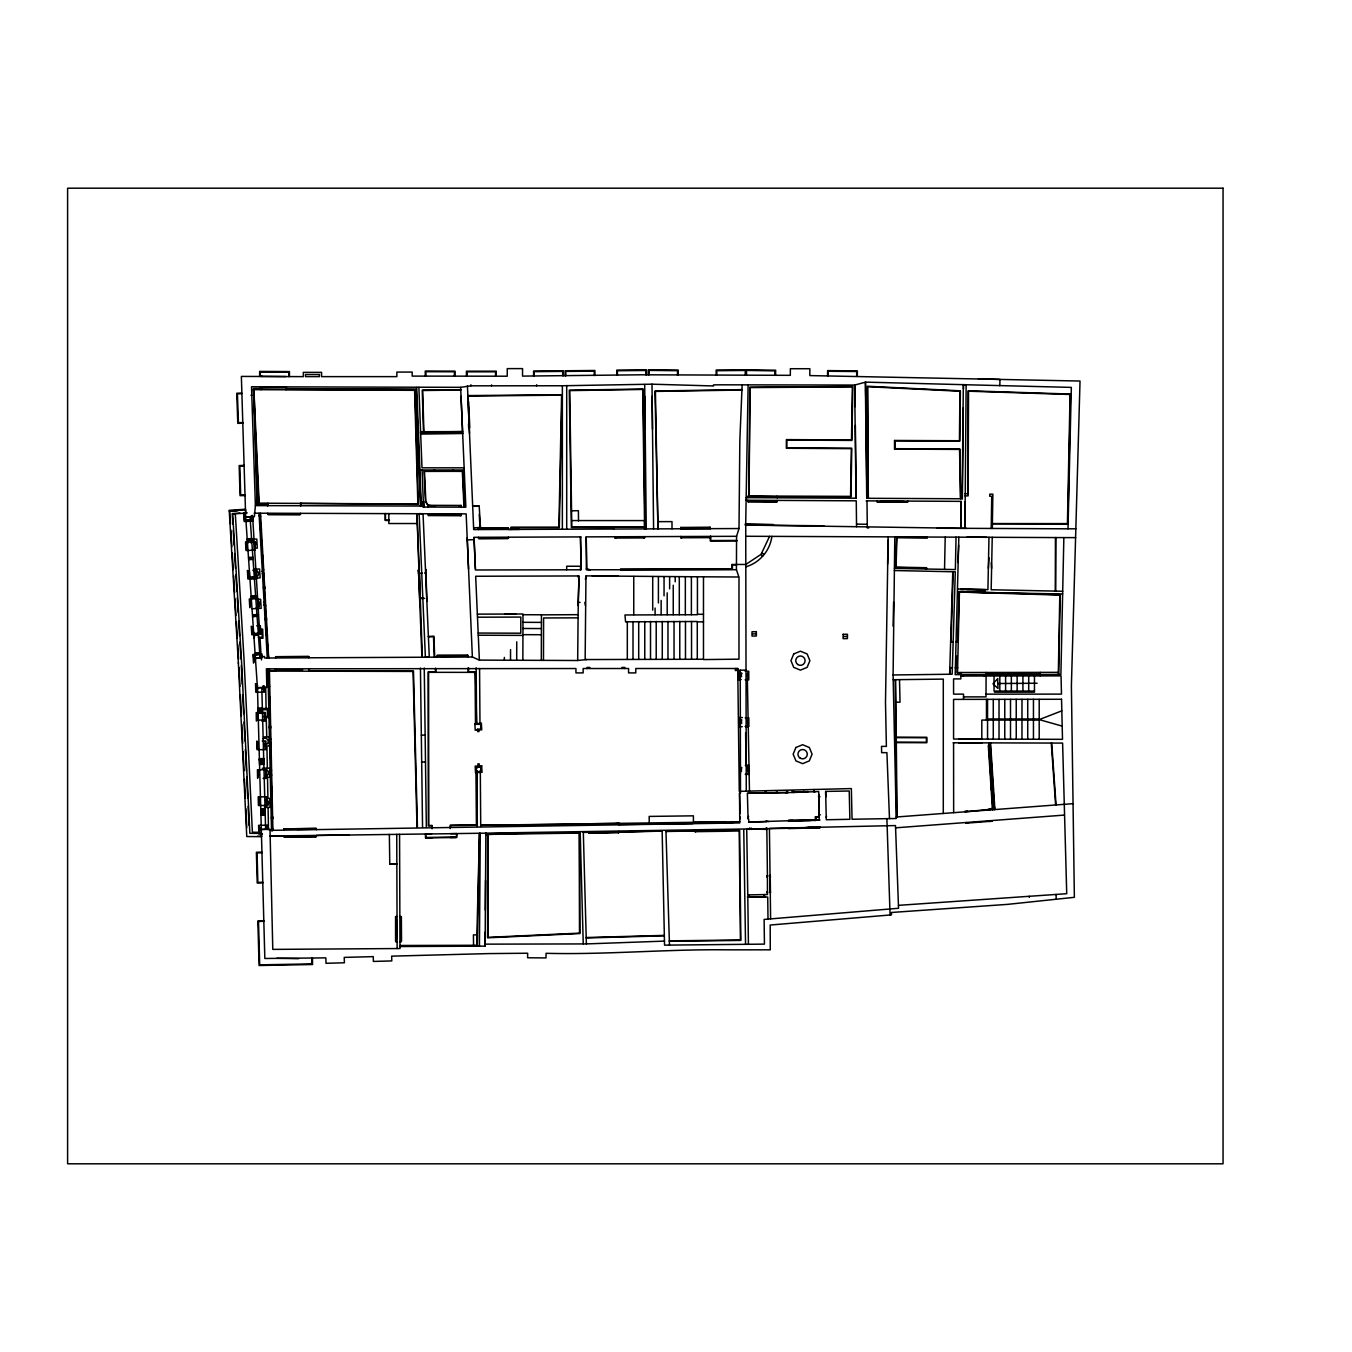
<?xml version="1.0" encoding="UTF-8"?>
<svg xmlns="http://www.w3.org/2000/svg" width="1352" height="1352" viewBox="0 0 1352 1352"><rect width="100%" height="100%" fill="white"/><g stroke="black" fill="none" stroke-linecap="round" stroke-linejoin="round"><path stroke-width="1.5" d="M428.161 507.051L428.161 505.327L461.184 505.428L461.184 507.152L461.184 505.428M461.15 515.585L461.15 513.861L461.15 515.585L428.128 515.501L428.128 513.777M512.138 833.508L487.616 833.795L487.565 937.815L579.94 933.556L579.619 832.646L488.089 833.778L487.988 937.358L579.501 933.133L579.18 833.085L486.01 834.421L485.993 833.17L486.112 834.488L515.889 833.508M562.364 529.24L562.364 385.759L652.002 384.188L713.552 385.962L713.535 384.881L720.633 384.813L854.87 385.066L855.14 406.648M633.75 614.67L633.75 576.442M652.712 610.09L652.712 576.543M655.095 614.687L655.095 608.045M658.407 602.941L658.407 576.577M661.145 614.687L661.145 600.44M664.052 595.86L664.052 576.611M667.195 614.687L667.195 592.852M669.629 588.83L669.629 576.662M673.245 614.687L673.245 585.247M675.223 581.799L675.223 576.696M679.295 614.704L679.295 576.696M685.329 614.704L685.346 576.729M691.379 614.704L691.396 576.763M697.429 576.78L697.429 614.704L624.962 614.974L625.57 621.835L697.277 621.497L697.294 659.269M742.13 385.134L739.831 440.617L739.003 528.548L736.57 536.305L736.434 569.716L738.986 577.355L738.986 659.168L703.479 659.573L703.479 576.831L592.345 575.935M992.385 523.782L1067.843 524.035L1070.497 394.057L968.1 390.762L967.694 493.767M267.764 513.236L267.764 514.487L300.499 514.571L300.499 513.304M258.739 503.248L267.78 503.231L267.78 505.648L267.78 503.231L417.869 503.975L414.591 390.322L253.466 389.663M268.321 514.487L299.941 514.571M275.284 668.801L275.284 670.677L269.437 670.677M275.724 671.116L275.724 668.801L275.724 670.051L302.679 669.916M308.898 668.632L308.898 671.183L309.321 668.632L309.321 670.744L413.475 670.998L417.43 827.34M428.787 515.501L430.291 514.52L458.987 514.605L460.508 515.585M428.804 505.344L435.395 506.324M460.525 505.614L459.021 506.392M399.972 946.535L485.131 946.13L485.182 932.103M495.559 376.143L495.559 371.817L467.065 371.834L467.116 376.126M496.201 376.143L496.218 371.175L466.406 371.175L466.474 376.126M747.791 497.654L747.791 496.201L777.197 496.792M767.209 891.644L767.446 893.114L767.395 891.644M959.075 739.037L981.806 739.105L979.423 738.767M981.789 742.856L959.058 742.806L981.789 742.856L979.406 743.178M1055.287 591.111L1055.439 537.555M1055.709 591.111L1055.878 537.555M586.869 659.539L577.676 660.503L479.368 660.114L472.372 656.987L264.637 658.018L264.4 656.43L255.731 658.424L260.04 658.103L250.019 516.819L245.692 517.14L241.366 376.414L303.338 376.633L303.338 372.358L321.573 372.358L321.573 376.633L396.863 376.633L396.863 372.07L412.174 372.07L412.174 376.11L507.22 376.211L507.27 368.623L522.565 368.606L522.514 376.11L641.947 374.791L790.328 375.332L790.362 368.724L809.831 368.724L809.831 375.586L1080.028 381.044L1071.392 685.903L1074.367 897.322L1007.595 904.37L891.374 912.482L891.492 914.865L770.201 925.038L770.268 949.831L726.801 949.831C666.519 949.087 606.355 954.833 546.056 953.312L546.022 957.926L527.618 957.774L527.652 953.228L488.41 953.599L391.657 956.151L391.793 960.917L373.389 961.441L373.253 956.624L344.236 957.402L344.388 962.776L326.001 963.3L325.849 957.875L264.84 958.483L257.455 687.745L245.692 517.14L254.396 516.65L255.393 505.614L251.523 386.756L263.927 386.824M385.235 513.557L385.202 520.452L389.325 520.452M385.489 513.557L385.455 520.199L389.511 520.199M491.587 385.979L491.604 384.897M504.347 660.232L504.347 657.393M510.515 660.249L510.549 649.602M516.684 660.283L516.751 641.828M522.852 660.3L522.937 634.663L541.408 634.73M541.307 660.367L541.459 614.856L578.098 614.67L578.909 575.952L475.684 576.256L479.368 660.114M543.47 660.367L543.605 617.965L578.081 617.847L578.098 614.67M966.832 537.2L986.757 537.285M964.973 495.863L968.1 495.914L968.539 391.201L1070.057 394.48L1067.421 523.596L992.385 523.562M454.373 376.11L454.407 371.783L425.897 371.699L425.948 376.025M455.032 376.11L455.049 371.141L425.238 371.056L425.288 376.042M479.436 946.113L480.281 833.255L819.87 827.796L806.299 827.356M485.131 946.13L485.537 880.49M585.146 659.556L585.974 575.884L618.371 576.138M747.774 500.257L747.774 501.71L777.163 501.862L777.18 500.409M748.315 501.71L749.583 500.899M748.332 496.218L749.616 497.029M776.623 501.845L753.554 500.916M776.639 496.522L775.372 497.164M876.772 500.933L876.772 501.795L907.902 501.964L907.902 501.085M877.533 501.795L907.124 501.879M903.964 501.524L880.71 501.338M288.753 376.549L288.787 372.206L260.294 372.07L260.311 376.397M289.412 376.549L289.446 371.563L259.635 371.411L259.668 376.397M434.161 469.989L434.127 470.952L424.038 470.969L425.424 501.626L428.195 505.58L425.863 501.491L424.494 471.409L452.362 471.341L452.802 469.989L452.802 470.918L462.756 470.952L464.395 507.152M485.351 910.2L485.858 833.204M739.764 816.574L739.966 819.058M777.18 497.806L777.197 496.37M926.83 537.031L896.545 537.285L895.599 567.536L926.137 568.127L926.12 569.006M927.269 537.031L927.252 538.164L896.951 537.724L896.038 567.113L926.593 567.705L926.559 569.023M748.856 896.055L748.856 894.686L747.774 894.906L746.71 828.894L748.89 829.046M827.576 375.653L827.61 370.6L857.371 370.887L857.303 375.873M828.218 375.67L828.252 371.259L856.712 371.53L856.661 375.856M431.592 833.914L399.567 834.336L399.972 948.529L272.783 949.391L270.028 830.348L739.764 822.929L739.544 792.914L740.541 792.914L740.49 791.326L851.354 788.571L852.047 819.244L896.241 818.501L893.097 674.969L894.804 536.896L745.746 536.271L745.746 525.049M648.385 374.791L648.436 369.738L678.197 370.059L678.129 375.045M649.044 374.808L649.095 370.397L677.538 370.701L677.47 375.028M937.189 528.226L960.968 528.362L961.255 501.372L866.193 500.865M962.134 498.77L963.334 384.678L1071.342 387.399L1067.995 528.818L960.748 528.311M963.3 407.814L962.354 498.77L866.733 498.28L865.348 382.126M963.503 388.886L963.537 384.678L865.567 382.126L854.667 385.066L856.002 498.212M748.923 496.674L750.191 387.585L852.351 386.892L851.49 439.992L786.391 439.603L786.34 448.256L851.337 448.661L850.56 496.353L748.923 496.37L850.983 496.775L851.777 448.222L786.779 447.833L786.813 440.042L851.912 440.431L852.808 386.452L749.768 387.162L748.923 496.809M982.955 591.787L985.304 592.835M985.338 589.607L957.791 588.999M898.455 905.35L1066.728 893.706L1062.604 743.093L979.744 742.856M578.081 617.847L577.676 660.503M745.679 525.404L748.129 384.61M985.743 592.413L1060.238 594.677L1058.734 674.462M285.035 386.875L460.643 387.331L470.902 385.827L470.918 384.745M746.49 374.825L746.558 370.414L775 370.87L774.933 375.197M991.219 528.497L991.726 496.285L989.748 496.252L989.782 494.122L992.858 494.173L992.317 528.497M765.486 897.069L747.369 897.086M775.575 375.214L775.659 370.228L745.915 369.755L745.848 374.808L745.898 369.823L716.137 370.042L716.188 375.095M889.481 818.602L886.912 752.658L881.639 752.658L881.504 746.372L886.388 746.372L885.492 702.364L888.146 536.862M1058.295 674.462L1059.799 595.1L959.43 592.041L957.52 672.519L1058.346 672.35M434.55 471.375L434.583 469.989M476.884 934.857L479.453 833.255L477.357 945.724L399.972 945.623L476.901 945.302L476.884 934.857L473.42 934.891L473.555 946.113M887.588 564.122L888.078 540.208M944.541 569.361L945.2 537.116M956.033 537.15L955.374 569.581L894.433 568.381M957.892 562.55L958.669 545.143M1075.601 537.606L1063.855 537.606L1060.898 674.462L955.188 674.631L958.838 537.167M988.971 537.285L987.923 589.658L960.782 589.083L963.131 589.59M989.005 557.7L988.363 568.296M991.286 562.567L991.607 568.364M992.233 537.302L991.168 589.759L1062.689 591.263M577.98 605.628L579.045 579.4L577.963 576.155L578.909 576.155M958.99 591.72L957.824 641.558L956.219 641.507M967.052 591.5L985.304 592.294M960.681 592.091L1062.638 593.967M767.395 876.941L767.429 875.471L767.209 876.941M955.408 667.837L957.622 667.888L955.408 667.837L957.182 668.31L957.081 672.958L960.393 672.958L960.833 676.034L1061.033 675.882L1061.489 694.117L986.014 694.151M746.929 525.404L745.679 524.542M949.628 674.242L952.771 571.761M950.067 674.242L950.253 668.108L952.349 668.175M953.211 571.778L951.064 641.355L953.16 641.845L950.625 641.761M956.658 667.871L957.013 655.923M961.154 591.348L957.74 591.703M999.787 385.709L999.99 379.439L978.426 378.729M585.416 579.4L585.957 576.155M620.585 569.767L620.585 568.905L731.939 568.854L731.939 564.46L745.797 564.46L761.075 554.337L769.558 536.372M395.832 941.178L395.747 917.078L395.663 941.178M249.512 572.302L249.072 572.995A2.941 2.941 0 0 0 249.021 575.361L249.427 576.07M257.64 685.785L257.184 686.461A2.941 2.941 0 0 0 257.015 688.81L257.404 689.537M260.294 799.1L259.821 799.759A2.941 2.941 0 0 0 259.668 802.125L260.057 802.835M260.463 799.235L260.023 799.86A2.738 2.738 0 0 0 259.888 802.057L260.243 802.733M741.623 673.144L741.133 673.803A2.941 2.941 0 0 0 740.964 676.152M741.775 673.279L741.335 673.904A2.738 2.738 0 0 0 741.166 676.101L741.504 676.777M741.707 719.754L741.217 720.413A2.941 2.941 0 0 0 741.048 722.762L741.42 723.489M741.792 767.53L741.318 768.189A2.941 2.941 0 0 0 741.133 770.539L741.504 771.265M745.814 566.826A36.369 36.369 0 0 0 762.545 556.331L764.336 554.269A36.859 36.859 0 0 0 771.908 536.389M467.437 655.298L465.933 656.278L440.786 656.396M613.048 832.139L589.506 833.018L592.142 832.257M284.579 837.091L306.465 836.195M487.616 833.795L486.568 834.421M514.166 825.328L515.771 824.703L515.788 825.971L515.788 824.788L513.118 825.379M617.12 823.943L618.726 823.385L618.726 824.635M695.519 831.581L696.55 830.956M724.74 823.199C726.345 820.681 719.906 823.165 723.134 822.557L724.723 821.881L724.74 823.131M708.617 528.024L710.222 527.398L710.256 528.666L680.833 528.767L680.8 527.517L682.439 528.125M479.064 538.552L507.828 538.434M739.003 528.548L508.352 529.443L508.352 528.193L478.456 528.311L478.473 529.562M616.377 537.42L615.329 538.028M708.651 528.024L710.256 527.415L710.239 528.649M611.966 824.044L618.709 823.317L618.726 824.568M1061.81 710.848L1039.198 719.619L1062.182 726.108M823.909 525.793L769.863 525.269M618.827 832.004L662.142 830.787L664.542 945.149L764.438 944.118L764.117 919.428L898.556 908.274L895.497 825.565L816.507 827.323L819.836 827.12M965.784 822.54L968.454 822.979M989.343 809.983L991.219 809.189L965.024 811.808M990.154 820.698L992.182 821.188L965.835 823.182M260.192 515.365L260.598 516.43L259.449 515.636M261.882 544.839L262.288 545.887L261.139 545.11M263.522 573.485L263.927 574.549L262.778 573.772M265.313 604.767L265.719 605.831L264.57 605.037M267.02 634.713L267.426 635.778L266.276 635.001M964.99 811.166L967.542 810.98M896.224 817.014L1073.032 803.663M895.582 827.83L1063.956 815.121M250.238 519.962L245.929 520.419L250.255 520.283M245.963 520.824L250.272 520.52M245.98 521.128L250.289 520.824M245.996 521.5L250.323 521.196M247.23 538.856L251.556 538.535M247.281 539.499L251.607 539.178M247.315 540.09L251.641 539.786M247.365 540.648L251.675 540.327M248.548 557.463L252.875 557.142M248.616 558.19L252.925 557.886M248.65 558.815L252.976 558.511M248.684 559.322L253.01 559.001M248.717 559.694L253.027 559.373M249.968 577.388L254.294 577.034L249.985 577.659M250.002 577.895L254.328 577.574M250.035 578.2L254.345 577.895M250.052 578.572L254.379 578.25M251.286 595.911L255.612 595.607M251.337 596.57L255.646 596.249M251.371 597.162L255.697 596.857M251.421 597.719L255.731 597.398M252.638 614.856L256.948 614.552M252.672 615.481L256.998 615.177M252.706 615.988L257.032 615.667M252.74 616.36L257.066 616.039M252.773 616.732L257.083 616.275M253.956 633.53L258.283 633.226M253.99 633.902L258.3 633.581M254.024 634.341L258.333 634.02M254.058 634.832L258.367 634.51M254.091 635.372L258.418 635.051M255.342 653.05L259.668 652.729M255.376 653.54L259.702 653.219M255.41 653.962L259.736 653.658M255.444 654.334L259.753 654.013M255.46 654.638L259.787 654.334M255.477 654.875L259.804 654.571M245.54 509.214L229.215 510.312L238.408 663.308M229.249 510.972L245.591 509.856L245.81 513.084L232.679 513.98L241.636 663.139L249.85 833.322L261.578 833.44L261.544 836.685L246.757 836.533L238.358 662.666M237.665 510.819L229.705 511.36L230.465 523.849M239.963 513.05L232.223 513.574L232.865 524.12M991.134 789.01L993.551 788.858M992.334 807.414L994.751 807.262M252.892 578.352L260.142 577.879L259.584 568.972L254.125 569.226M260.192 528.632L261.274 528.564M473.606 527.855L480.484 527.449M261.798 556.568L262.88 556.517M263.589 587.85L264.671 587.782M265.364 619.132L266.445 619.064M267.933 644.853L266.868 644.921L267.003 647.084L268.051 647.017M266.935 646.002L268 645.935M485.148 944.152L586.379 943.916L664.457 941.11M247.213 512.881L243.58 513.084L244.222 521.686M249.664 521.382L253.297 521.179L252.909 516.025M256.66 625.858L260.294 625.655L260.936 634.257L251.861 634.764L251.219 626.162M261.713 541.797L261.984 540.699L260.936 541.628M263.353 570.46L263.606 569.361L262.575 570.29M265.127 601.741L265.398 600.643L264.367 601.555M266.834 631.654L267.105 630.556L266.074 631.468M268.304 657.207L268.575 656.109L267.527 657.021M241.704 393.026L236.752 393.263L237.783 423.362L243.022 423.176M241.738 393.669L237.428 393.888L238.425 422.686L243.005 422.534M748.535 816.371L748.078 819.025L747.369 793.286L787.777 792.661L787.76 791.579M250.982 395.24L251.844 395.19M419.035 572.944L416.974 513.625L420.337 598.53M422.331 573.214L418.613 573.4L418.461 569.902L419.847 601.623M263.995 920.611L257.843 920.915L259.077 965.514L312.582 964.517L312.447 958.23M264.012 921.253L258.519 921.523L259.702 964.855L311.906 963.892L311.788 958.247M252.841 570.155L256.474 569.986L257.032 578.588L247.94 579.028L247.382 570.409M244.12 465.358L239.169 465.578L240.048 495.677L245.27 495.525M244.154 466.017L239.845 466.203L240.673 495.018L245.253 494.883M461.032 396.373L462.671 433.688M472.642 506.003L479.166 505.732L480.568 528.902M474.687 506.358L478.743 506.172M467.2 537.876L468.553 569.124M474.028 537.572L475.397 568.82M467.285 539.921L474.13 539.634M424.68 573.113L426.049 573.062L425.897 569.53L425.61 572.64M426.86 601.353L425.897 569.53M250.999 541.662L254.632 541.51L255.139 550.129L246.047 550.517L245.54 541.898M252.097 608.738L261.19 608.349L260.632 599.274L257.674 599.392L256.39 578.25M819.718 820.241L788.351 820.529L810.186 820.495M808.276 827.407L815.425 827.238M788.588 827.931L820.377 827.255M469.499 433.4L467.877 396.068L561.604 395.156L558.883 527.229L510.988 527.229L510.988 529.443M269.234 685.616L269.606 686.681L268.49 685.87M269.91 713.873L270.282 714.938L269.149 714.11M270.552 742.806L270.924 743.87L269.808 743.059M271.296 774.138L271.668 775.203L270.552 774.375M271.989 804.288L272.36 805.353L271.245 804.524M786.678 791.596L786.695 792.678L818.737 791.562L819.194 819.751L748.771 822.033L748.67 819.008M249.799 539.313L256.779 539.042L257.303 548.135L254.565 548.236M419.695 598.108L423.413 597.973M420.151 598.53L424.663 598.361M428.381 636.437L433.891 636.217L434.702 657.173M428.398 636.86L433.485 636.674L434.279 657.19M793.117 792.204L792.002 791.157M814.225 791.68L815.307 791.647M258.012 708.059L262.339 707.941M258.029 708.803L262.356 708.685M258.046 709.496L262.373 709.377M258.063 710.155L262.389 710.02M258.08 710.746L262.406 710.628M258.097 711.304L262.423 711.169M258.114 711.794L262.44 711.676M258.114 712.217L262.457 712.098M258.131 712.588L262.457 712.47M258.131 712.91L262.474 712.774M262.474 713.011L258.147 713.315L262.491 713.298M259.364 758.692L263.691 758.573M259.381 759.283L263.708 758.945M259.381 759.435L263.725 759.232M259.398 759.655L263.725 759.537M259.398 760.027L263.741 759.908M259.415 760.534L263.741 760.415M259.432 761.159L263.758 761.041M259.449 761.903L263.792 761.767M259.483 762.714L263.809 762.596M259.483 763.086L263.809 762.95M259.5 763.745L263.826 763.559M259.516 764.488L263.86 764.353M260.716 808.918L265.043 808.8M260.733 809.696L265.06 809.561M260.767 810.49L265.093 810.304M260.784 811.099L265.11 810.963M260.784 811.453L265.11 811.335M260.801 812.282L265.144 812.146M260.835 813.008L265.161 812.89M260.851 813.634L265.178 813.515M260.851 814.141L265.195 814.022M265.195 814.394L260.868 814.732L265.212 814.681M260.885 815.121L265.212 814.986M789.889 827.897L769.423 828.472L770.606 918.836M770.268 891.644L770.454 893.097L770.234 875.504L770.048 891.627M820.022 796.818L818.535 796.869L818.788 794.469M815.239 819.853L819.701 819.735M489.187 833.643L486.112 834.488M586.379 943.916L583.303 831.852L588.931 831.902L589.624 832.9M698.139 830.821L695.063 831.666L694.945 830.348L695.063 831.666L724.74 831.26L723.134 830.652M262.88 882.248L257.86 882.383L257.049 852.909L261.916 852.774M262.896 882.89L257.218 883.042L256.373 852.267L261.916 852.132M586.21 937.527L664.339 935.381M586.227 937.967L664.356 935.821M266.8 685.853L269.251 685.836L268.947 668.834M268.778 697.902L269.859 697.869M269.47 727.207L270.552 727.19M270.147 757.272L271.228 757.238M270.822 787.743L271.921 787.726M747.572 793.337L765.587 792.88L765.553 790.717M271.549 817.96L272.631 817.943M485.875 825.193L515.788 824.788M788.351 821.053L815.543 820.343M456.706 833.626L456.368 837.057L425.964 837.446L425.525 834.015L425.525 837.885L456.807 837.496L456.706 833.626L425.525 834.015M788.605 828.59L819.87 827.796M746.895 828.877L766.837 829.418M786.678 791.917L785.833 793.016L786.915 792.678M793.979 791.968L808.276 791.613M788.351 820.529L792.813 820.427M767.429 875.471L767.446 894.534L748.315 894.906L748.349 897.069M868.677 527.939L867.308 527.973L866.987 500.882M895.886 702.246L900.026 702.161L899.519 679.633M826.224 817.318L826.579 816.355M261.494 709.749L267.341 709.631L267.493 716.459L263.572 716.526M269.842 711.051L270.13 709.969L269.065 710.848M270.485 739.983L270.789 738.902L269.724 739.781M271.211 771.316L271.515 770.217L270.451 771.113M271.921 801.466L272.225 800.367L271.16 801.263M272.563 829.942L272.867 828.844L271.803 829.739M766.077 821.002L768.68 821.593M752.523 633.902L755.852 633.851M765.57 791.816L764.505 792.914L765.587 792.897M776.268 792.035L775.203 793.117L777.383 793.1L777.366 792.018L776.302 793.117M748.771 822.033L766.736 821.644M741.961 389.613L654.976 390.998L657.968 528.869M741.961 390.035L655.416 391.421L657.968 528.852M258.333 637.198L262.254 637.147L262.102 630.319M421.334 735.15L425.136 735.099M421.689 762.038L425.491 761.987M825.649 791.393L849.242 791.021L849.867 819.295L826.275 819.751L825.649 791.393L825.717 795.432M316.317 829.705L316.3 828.455L283.903 828.877L283.92 830.128M571.558 510.803L578.403 510.701L578.504 520.942M259.483 629.187L262.694 629.136L262.998 638.228L260.023 638.262L261.037 654.723M746.017 670.119L739.662 670.203L739.781 678.839L737.989 678.856L737.753 668.496L635.795 668.513L635.778 672.907L628.579 672.907L628.579 668.513L583.151 668.53L583.151 672.907L575.952 672.907L575.935 668.53L266.395 668.834L266.834 687.391L257.455 687.745L261.798 687.61L265.6 829.317L261.274 829.452L270.028 829.283L270.028 830.348M893.097 674.969L952.163 674.209L955.306 571.812L894.382 570.544M737.888 679.549L741.217 679.498M262.474 708.533L267.933 708.465L268.237 717.557L266.226 717.574L266.767 736.874M742.417 717.557L738.75 717.608L739.054 726.7L742.282 726.666M745.527 726.615L748.146 726.582M263.488 736.924L269.301 736.84L269.606 745.932L266.935 745.966L267.341 768.206M262.271 768.274L269.673 768.173L269.977 777.265L267.51 777.299L267.916 798.356L269.741 798.322L270.045 807.414L264.519 807.499M745.51 774.409L749.143 774.358L748.839 765.266L746.084 765.3L745.611 732.716M588.813 823.79L618.726 823.385M724.74 821.948L694.827 822.354L696.449 822.861M619.453 823.79L480.687 825.278L739.814 821.678L726.092 823.115M619.892 824.551L693.035 823.571M711.828 822.692L723.134 822.557M283.903 828.877L316.3 828.455M297.001 829.452L313.647 829.249M399.567 834.336L316.402 835.435L316.419 836.685L284.021 837.091L284.005 835.857L269.673 836.026L349.374 834.995M450.655 833.66L480.281 833.255M294.99 836.195L286.675 836.465M284.579 836.922L315.844 836.685M589.066 833.102L662.142 831.074M450.655 837.108L455.421 837.057M425.525 837.885L432.032 837.801M450.216 837.547L455.844 837.48M865.652 389.832L865.939 412.782M893.216 679.718L943.29 679.11L943.29 813.448M476.935 772.11L476.85 825.244L450.655 825.599L450.655 826.849M825.683 794.385L826.14 796.666M480.72 825.328L485.875 825.278M262.508 833.914L258.857 833.947L258.604 825.328L267.696 825.21L267.797 828.675M583.303 832.409L588.948 832.342M450.74 837.125L456.368 837.057M767.412 875.268L767.091 876.941M669.358 940.84L740.406 939.995L739.206 830.821L665.978 831.379L739.645 830.381L740.845 940.417L669.358 941.279M460.762 389.714L422.246 390.103L423.48 431.71M467.809 395.595L562.043 394.716L559.305 527.652L511.428 527.669L511.428 529.443M644.803 396.389L645.174 429.243M652.12 396.305L652.492 429.175M896.511 737.651L926.407 737.736L926.39 742.282L896.308 742.197M766.449 792.678L775.203 792.593M777.366 792.559L785.833 792.475M515.788 832.832L515.788 834.083L488.089 833.778M562.364 385.759L470.902 385.827M709.749 537.64L708.685 537.048L710.307 537.64L710.29 536.389L710.29 540.969L737.026 540.885M843.614 636.471L846.943 636.437M765.587 792.137L766.466 793.218L765.367 792.897M308.831 657.799L308.831 656.548L275.656 656.717L275.673 657.968M267.274 658.137L268.355 658.12L268.287 656.987L267.274 658.137L259.026 513.304M997.861 683.52L1037.136 683.25M476.58 723.895L475.465 671.944L468.603 671.944L468.586 667.837M389.359 834.471L389.765 864.012L396.575 863.962M644.059 527.669L644.617 528.919L644.515 520.588L571.71 520.571M581.022 536.913L474.028 537.319L475.448 569.986L581.174 569.783L580.481 536.913L581.157 568.938M736.434 569.716L586.362 569.767L586.21 536.879L736.57 536.305M586.362 568.922L590.182 569.767M505.006 614.062L515.754 614.011M437.609 655.45L467.437 655.483M275.673 656.717L308.831 656.548M266.767 684.754L269.2 684.754M397.116 941.719L395.663 941.736L395.578 916.538L397.032 916.538L397.133 948.546M420.607 432.167L462.57 431.592L420.59 431.727L420.675 433.891L462.063 433.384M644.617 527.195L644.617 528.919L642.724 389.46L569.75 390.593L571.795 527.06L645.698 527.077M478.456 528.311L508.352 528.193M680.833 528.767L680.833 527.517L710.222 527.398M479.014 528.48L507.794 528.362M681.408 527.686L709.665 527.567M481.126 529.054L505.682 528.818M519.32 529.409L473.69 529.578L467.437 385.81M586.21 536.879L586.903 569.344L589.759 569.767M736.975 540.445L710.73 540.53L710.73 536.406M477.357 614.146L522.987 613.994L522.937 635.389L478.287 635.22M477.493 617.205L520.824 617.07L520.773 633.209L478.185 633.04M262.271 741.014L265.905 741.014L266.09 749.633L256.981 749.667L256.812 741.031M399.854 916.521L401.307 916.521L401.392 941.702L399.938 941.719M401.307 917.062L401.392 941.161M396.406 919.14L396.474 939.116M420.675 433.451L462.671 433.384M267.78 504.752L257.539 504.769L253.922 388.92L415.757 389.596L420.421 506.054M267.78 505.175L257.117 505.192L253.483 388.497L261.815 388.531M657.832 521.652L671.995 521.618L672.012 528.818M680.8 527.517L682.405 528.125M697.277 621.869L703.479 621.852M586.007 659.556L703.479 659.252M983.85 676L986.081 676L986.014 696.888L963.52 696.888M263.048 778.397L266.699 778.38L266.53 769.761L257.438 769.761L257.59 778.397M262.339 376.38L261.088 376.38L285.965 376.549M464.142 467.826L421.993 467.826L418.883 387.416M419.914 469.989L464.243 469.989L465.865 507.152L423.514 507.051L421.3 506.054L416.72 387.416M417.312 523.528L388.835 523.528L388.835 513.557M644.617 527.077L572.048 527.06M1067.995 528.818L1075.837 528.818M681.408 537.758L682.439 537.15L680.833 537.758L680.833 536.524L680.833 537.758L710.307 537.64L710.29 536.406M736.536 564.882L732.378 564.882L732.378 569.277L621.024 569.767M578.504 602.384L580.059 602.384M589.894 667.449L587.055 667.449L587.055 668.53M621.937 667.432L624.776 667.432L624.776 668.513M432.032 828.81L432.032 825.413L428.77 825.464L428.584 672.333L475.042 672.366L475.498 724.351L479.977 724.317L479.571 668.547M1034.466 691.075L994.041 691.075L994.041 675.915M994.464 692.156L1034.466 692.156L1034.466 675.915M1039.198 718.994L987.552 718.994L987.552 699.39M1039.198 720.075L981.806 720.075L981.806 739.105M818.856 796.852L819.244 814.833L820.427 814.833M617.12 823.993L616.056 823.96M432.032 827.137L431.592 825.852L428.33 825.903L428.161 671.893L435.428 671.91L435.412 668.344M618.726 832.697L617.12 832.088M515.23 834.083L514.284 833.423L515.788 834.083M389.765 864.012L396.846 864.012M770.184 875.285L770.454 876.958M764.471 894.652L764.015 896.038M770.065 876.958L770.234 875.504M285.931 389.782L285.931 386.875L260.564 386.824L260.564 389.241L253.449 389.207L258.773 503.654L267.358 503.654L267.358 505.648M285.931 386.892L261.004 386.807L261.004 389.68M452.362 471.341L462.333 471.392L463.956 507.152M255.393 505.614L421.942 506.054L421.79 501.829L423.953 501.829L424.105 507.051M254.193 513.185L466.153 513.878L472.372 656.987M428.787 515.315L460.508 515.399M697.429 614.298L703.479 614.315M522.987 614.721L541.459 614.771M523.004 622.326L541.459 622.393M522.987 628.494L541.442 628.562M269.454 671.099L413.07 671.437L417.007 827.356M261.68 712.487L265.33 712.487L265.448 721.123L261.815 721.106M896.241 737.212L926.83 737.296L926.813 742.704L896.308 742.62M953.143 742.789L961.12 742.806M286.844 388.632L416.179 389.156L420.861 506.054M745.831 497.654L856.222 498.212L855.36 425.39M745.797 500.24L856.255 500.815L856.56 526.722L966.427 528.395M748.315 501.541L776.623 501.693M894.804 536.896L1063.855 537.606M585.416 605.628L584.858 602.384M300.516 503.4L418.309 504.397L415.013 389.883L286.354 389.359L286.354 386.892M300.955 504.482L300.516 505.716L300.516 502.961M961.255 501.575L960.968 528.362M964.922 501.626L964.956 528.378L966.139 384.745L963.537 384.678M259.601 832.308L252.385 832.24L244.019 659.015L235.299 513.76M257.438 836.212L261.544 836.263M982.955 591.838L984.881 591.855M738.564 577L703.479 576.814M745.121 671.2L748.755 671.251L748.788 679.887L745.138 679.836M745.205 717.811L748.839 717.861L748.873 726.497L745.222 726.447M856.526 524.137L867.257 524.289M745.189 524.103L773.445 524.542M745.966 524.339L772.685 524.745M745.155 525.032L856.56 526.722M745.307 765.587L748.94 765.638L748.957 774.273L745.324 774.223M965.007 493.733L968.133 493.767M276.822 958.264L298.471 958.686M961.204 589.54L984.898 590.047M893.604 602.181L893.081 626.196M745.645 524.779L746.929 524.931M960.697 591.77L985.304 592.514M956.202 641.947L958.247 641.997M949.831 667.651L952.366 667.736M761.953 553.323L764.336 554.269M723.236 830.601L724.283 831.193M617.222 832.038L618.287 832.629M314.796 836.094L315.844 836.516M643.045 537.302L644.093 537.91M437.609 655.635L439.13 656.413M761.075 554.337L762.545 556.331M254.649 572.369L255.072 573.079A2.941 2.941 0 0 1 255.021 575.428M249.596 575.935L249.224 575.293A2.738 2.738 0 0 1 249.275 573.079M253.534 631.891L253.145 631.232A2.738 2.738 0 0 1 253.196 629.035M253.348 632.009L252.942 631.316A2.941 2.941 0 0 1 252.756 629.728M255.021 660.384L254.615 659.692A2.941 2.941 0 0 1 254.666 657.325A2.738 2.738 0 0 0 254.818 659.607M262.795 686.072L263.167 686.799A2.941 2.941 0 0 1 263.015 689.148M257.59 689.419L257.235 688.743A2.738 2.738 0 0 1 257.37 686.546M265.871 827.796L266.243 828.522A2.941 2.941 0 0 1 266.412 829.317M265.685 827.914L266.04 828.59A2.738 2.738 0 0 1 266.192 829.334M400.564 939.893L401.223 941.161M746.845 720.092L747.217 720.819A2.941 2.941 0 0 1 747.031 723.168M741.589 723.371L741.251 722.695A2.738 2.738 0 0 1 741.42 720.515M746.929 767.868L747.301 768.595A2.941 2.941 0 0 1 747.115 770.961M1029.193 896.292L1029.278 897.356M262.237 657.478L261.984 654.03L252.892 654.537L253.534 663.139M1051.704 743.059L1056.047 804.93M1051.281 743.059L1055.625 804.964M1055.996 894.433L1056.301 899.232M990.56 742.873L994.886 809.561M990.12 742.873L993.095 788.453L991.54 788.554L988.751 745.763L989.698 745.696L989.512 742.873M994.464 809.595L994.345 807.719L992.791 807.82L992.909 809.713M989.089 742.873L989.241 745.307L988.295 745.358L992.486 809.747M258.908 607.285L258.367 598.666L249.275 599.088L249.816 607.707M259.753 626.804L260.159 633.26M261.426 655.179L261.629 658.407M252.216 515.332L252.52 520.182L244.678 520.621L244.323 514.199M479.25 514.436L480.146 528.902M252.655 516.751L254.007 539.161M254.683 550.332L255.832 569.158M258.215 608.468L259.347 627.108M233.237 530.423L234.116 545.177M234.623 553.61L235.518 568.347M235.89 574.668L236.904 591.534M237.293 597.854L238.172 612.591M238.679 621.024L239.558 635.761M239.946 642.082L240.96 658.948M230.837 530.102L231.834 546.749M232.206 552.985L233.203 569.631M233.592 575.884L234.589 592.531M234.961 598.767L235.958 615.413M236.33 621.667L237.327 638.313M237.715 644.549L238.577 659.117M259.533 626.145L259.939 633.327M261.156 654.52L261.477 659.911M257.488 599.088L257.911 606.271M255.612 570.409L256.035 577.591M252.097 516.667L252.3 520.25L244.729 520.706L244.323 513.523M254.142 549.081L253.72 541.898L246.149 542.338L246.571 549.52M247.686 539.397L247.889 543.031M251.962 626.601L252.385 633.784M253.601 654.976L254.007 662.159L253.635 655.652M249.917 599.528L250.34 606.71M248.058 570.848L248.464 578.031M260.514 513.27L268.676 658.12M260.057 516.464L260.683 527.517M260.818 529.68L261.443 540.732M263.386 574.583L264.062 586.734M264.198 588.897L264.857 600.66M265.178 605.865L265.854 618.016M265.972 620.179L266.564 630.573M266.919 635.812L267.426 644.887M267.544 647.05L268.068 656.126M261.747 545.921L262.288 555.452M262.406 557.615L263.065 569.395M251.962 627.277L252.317 633.699M241.315 665.268L242.228 684.213M242.735 694.742L243.647 713.704M244.053 722.137L244.965 741.082M245.371 749.515L246.385 770.572M246.689 776.893L247.72 797.95M248.126 806.367L249.038 825.328M239.034 667.499L239.946 686.461M240.352 694.894L241.383 715.968M241.788 724.402L242.701 743.38M243.106 751.797L244.019 770.775M244.425 779.208L245.337 798.17M245.861 808.716L246.774 827.678M253.889 389.646L259.178 503.231M468.654 401.645L469.803 427.79L468.671 427.79L468.502 423.784M460.643 387.331L464.243 469.989M418.461 569.902L421.925 657.224M814.158 789.5L814.191 790.599M422.077 469.989L423.514 507.051M813.346 791.495L814.445 791.664M886.895 818.653L890.072 914.966M736.722 668.496L736.789 670.643M419.441 572.927L422.348 657.207M739.747 765.401L740.051 774.493M253.72 632.905L253.906 638.364M803.798 791.19L803.832 792.272M793.083 791.123L793.134 792.525M735.353 668.496L735.42 670.66M665.944 830.736L669.477 945.031M423.903 431.694L422.686 390.525L460.762 390.001M264.722 686.934L264.891 692.123L255.781 692.224L255.528 683.588M580.177 831.902L583.253 943.848M272.597 830.804L272.563 829.722L271.515 830.804L268.271 685.853M739.561 793.539L740.051 813.583M816.355 820.36L816.27 817.047L819.244 816.98L818.805 795.567M793.979 791.427L793.996 792.509L792.914 792.204M269.065 686.715L269.285 696.804M269.335 698.967L269.589 709.969M270.383 743.887L270.654 756.174M270.704 758.337L270.975 770.234M271.127 775.22L271.38 786.712M271.431 788.875L271.684 800.384M267.882 668.817L268.237 684.754M269.403 668.817L272.901 830.314M269.741 714.955L269.977 726.108M270.028 728.289L270.248 738.902M271.82 805.37L272.073 816.861M272.124 819.042L272.327 828.861M747.352 678.721L748.095 718.233M748.214 724.469L749.464 791.157M268.152 684.754L268.169 685.853M265.685 687.441L266.107 708.482M268.085 807.448L268.49 829.705M266.682 797.917L266.8 804.389M267.105 826.342L267.155 829.57M264.046 686.225L264.147 691.092M749.532 827.965L749.549 829.486M743.752 829.689L745.543 944.135M254.362 633.868L254.413 637.248M815.324 820.563L815.273 816.811L819.244 816.591L819.244 814.833M725.635 821.881L725.652 823.131L725.652 821.847M693.458 822.32L693.39 815.831L649.163 816.422L649.247 822.929M618.827 831.379L618.844 832.629L588.948 833.035L588.931 831.784M256.221 712.47L256.356 721.106M865.567 382.126L866.953 498.28M766.821 827.948L767.429 876.282M768.004 919.191L767.716 897.069L747.808 897.069L748.417 944.135M766.162 827.931L766.178 829.435M764.336 894.534L764.37 897.069M751.154 827.965L751.171 829.469M737.753 668.496L739.274 791.41M424.258 668.057L426.353 827.17M420.438 668.074L422.551 827.221M266.479 797.257L266.581 804.457M266.868 825.683L266.919 829.266M265.634 770.116L265.736 777.315M265.026 741.403L265.127 748.585M264.4 712.825L264.485 720.024L256.914 720.126L256.812 712.943M263.86 685.751L263.927 691.142M258.908 797.376L259.009 804.558M259.28 825.785L259.381 832.984L259.297 826.461M258.063 770.234L258.164 777.434M257.455 741.504L257.556 748.704M256.255 684.061L256.356 691.261L256.221 684.737M895.649 679.684L897.086 816.946M895.21 679.684L896.646 816.98M652.002 384.188L653.591 528.885M644.684 384.492L646.256 528.919M258.874 798.052L258.959 804.491M617.442 375.163L617.408 370.752L645.85 370.482L645.884 374.808M616.799 375.163L616.749 370.11L646.493 369.823L646.526 374.808M565.846 375.822L565.795 371.411L594.255 371.141L594.288 375.467M565.204 375.822L565.153 370.769L594.897 370.482L594.931 375.467M534.26 376.076L534.226 371.665L562.669 371.394L562.702 375.721M533.617 376.076L533.567 371.023L563.311 370.735L563.345 375.721M716.83 375.095L716.797 370.701L745.239 370.465L745.273 374.808M613.943 527.195L613.521 529.038L613.504 527.635L571.372 527.5L569.293 390.17L643.163 389.021L645.056 528.919M536.643 384.745L536.659 385.844M480.72 826.444L480.315 771.654L475.955 771.688L476.411 824.821L450.216 825.176L450.216 828.573M478.963 729.1L478.98 731.567L477.678 731.567L477.662 729.117M479.233 766.871L479.216 763.846L477.915 763.829L477.949 766.888M476.174 667.803L476.58 724.334M476.935 771.671L477.324 826.478M436.966 657.173L436.95 655.45L468.079 655.298L468.096 657.021M644.65 536.659L644.65 537.91L614.771 538.028L614.771 536.778M508.386 537.2L508.386 538.434L478.507 538.552L478.49 537.302M468.147 667.837L468.164 672.366M435.851 672.333L435.834 668.344M396.744 834.387L397.032 916.538M747.825 671.572L747.842 678.772M747.909 718.182L747.926 725.382M745.746 536.271L746.27 791.19M740.237 670.203L740.49 791.326M739.662 671.133L739.679 679.769M739.747 717.726L739.764 726.362M1040.279 672.383L1040.279 675.915M1039.857 674.496L1039.857 672.823L986.521 672.907L986.521 674.58M986.081 672.468L986.081 674.58M963.063 674.614L963.063 676.034M953.566 742.789L953.65 812.67M748.011 765.976L748.011 773.175M740.423 765.992L740.44 773.175M739.848 765.502L739.865 774.138M1039.198 699.39L1039.198 739.037M1033.452 699.288L1033.452 739.02M1028.703 675.915L1028.703 691.075M1027.723 699.305L1027.723 739.02M1022.923 675.915L1022.923 691.075M1021.977 699.305L1021.977 739.02M1017.143 675.915L1017.143 691.075M1016.231 699.322L1016.248 739.02M1011.364 675.915L1011.364 691.075M1010.502 699.39L1010.502 718.994M1010.502 720.075L1010.502 739.02M1005.601 675.915L1005.601 691.075M1004.773 699.39L1004.773 718.994M1004.773 720.075L1004.773 739.02M999.821 675.915L999.821 691.075M999.027 699.39L999.027 718.994M999.027 720.075L999.027 739.02M993.281 699.39L993.281 718.994M993.281 720.075L993.281 739.02M987.552 720.075L987.552 739.02M986.47 699.39L986.47 720.075M963.52 699.373L963.52 694.134L953.566 694.134L953.566 678.907L960.833 678.907L960.833 672.519M691.531 621.43L691.548 659.286M685.481 621.43L685.481 659.303M679.769 621.447L679.786 659.32M674.04 621.447L674.04 659.32M667.972 621.447L667.972 659.337M662.277 621.447L662.277 659.353M656.21 621.447L656.21 659.37M650.515 621.447L650.515 659.387M644.769 621.447L644.769 659.404M638.702 621.531L638.702 659.421M633.006 621.531L633.006 659.421M627.311 621.835L627.311 659.438M580.481 569.783L580.481 566.235L566.708 566.235L566.708 569.817M566.708 385.523L566.708 529.223M300.955 503.4L300.955 505.732M741.538 676.152A2.45 2.45 0 0 1 741.555 674.192M747.132 674.209A2.941 2.941 0 0 1 746.946 676.558M746.912 674.276A2.738 2.738 0 0 1 747.014 675.763M741.538 769.896A2.45 2.45 0 0 1 741.538 769.22M741.335 770.471A2.738 2.738 0 0 1 741.521 768.291M747.098 768.663A2.738 2.738 0 0 1 746.929 770.86M741.623 722.762A2.45 2.45 0 0 1 741.64 720.802M746.997 720.886A2.738 2.738 0 0 1 747.098 722.374M250.627 542.642A3.397 3.397 0 0 1 251.455 542.862M249.495 575.023A2.434 2.434 0 0 1 249.529 573.366M254.869 573.147A2.738 2.738 0 0 1 254.818 575.344M250.88 604.04A2.941 2.941 0 0 1 250.695 602.451M258.993 629.018A2.941 2.941 0 0 1 258.942 631.384M258.976 629.829A2.738 2.738 0 0 1 258.959 630.573M251.354 515.94A2.941 2.941 0 0 1 251.303 518.306M245.304 518.238A2.941 2.941 0 0 1 245.354 515.872M245.32 517.427A2.738 2.738 0 0 1 245.337 516.684M251.151 516.025A2.738 2.738 0 0 1 251.1 518.222M257.573 717.49A2.941 2.941 0 0 1 257.471 715.901M264.367 744.039A2.941 2.941 0 0 1 264.215 746.388M258.824 774.78A2.941 2.941 0 0 1 258.976 772.431M258.874 773.986A2.738 2.738 0 0 1 258.925 773.226M265.82 800.097A2.941 2.941 0 0 1 265.668 802.463M265.617 800.164A2.738 2.738 0 0 1 265.719 801.652M260.091 830.55A2.941 2.941 0 0 1 260.26 828.184M260.311 830.483A2.738 2.738 0 0 1 260.192 828.996M262.964 686.867A2.738 2.738 0 0 1 263.065 688.354M740.22 723.236A3.346 3.346 0 0 1 740.22 721.072M250.762 540.935A3.346 3.346 0 0 1 254.801 546.191M253.415 571A3.346 3.346 0 0 1 258.316 572.403A3.346 3.346 0 0 1 256.136 577.017M257.59 600.964A3.346 3.346 0 0 1 256.305 607.42M266.952 800.097A3.346 3.346 0 0 1 264.417 806.231M263.555 769.947A3.346 3.346 0 0 1 268.406 771.772A3.346 3.346 0 0 1 265.668 776.166M262.981 738.733A3.346 3.346 0 0 1 267.899 740.135A3.346 3.346 0 0 1 265.719 744.749M480.653 726.125A2.434 2.434 0 0 1 480.653 727.393M480.636 767.868A2.434 2.434 0 0 1 480.602 770.623M479.825 771.333A2.434 2.434 0 0 1 479.047 771.62M478.118 771.62A2.434 2.434 0 0 1 477.391 771.333M476.58 770.572A2.434 2.434 0 0 1 476.614 767.835M477.121 767.294A2.434 2.434 0 0 1 480.095 767.294A2.603 2.603 0 0 0 476.512 770.775M480.552 725.095A2.788 2.788 0 0 1 480.484 728.491M479.318 729.353A2.788 2.788 0 0 1 477.188 729.319M480.704 767.683A2.603 2.603 0 0 1 480.653 770.843M480.163 771.316A2.603 2.603 0 0 1 479.571 771.654M478.219 771.806A2.603 2.603 0 0 1 476.986 771.265M894.534 440.465L894.517 449.118L959.531 449.422L960.579 498.77L959.954 448.999L894.956 448.695L894.973 440.887L959.852 441.175L960.376 390.812L867.308 386.25L868.305 498.28L867.747 386.706L959.937 391.235L959.43 440.735L894.534 440.465M843.141 634.308L843.107 638.651L847.434 638.6L847.467 634.274L843.141 634.308M793.725 653.962L790.954 660.672L793.725 667.364L800.435 670.136L807.127 667.364L809.899 660.672L807.127 653.962L800.435 651.191L793.725 653.962M795.922 747.487L793.151 754.179L795.922 760.889L802.615 763.66L809.324 760.889L812.096 754.179L809.324 747.487L802.615 744.715L795.922 747.487M997.641 678.755L992.976 683.808L998.029 688.489L997.641 678.755M991.202 809.189L988.65 809.375L991.219 809.189M992.182 821.188L989.546 821.374L992.182 821.188M260.142 514.504L259.128 515.653L260.142 514.504M261.832 543.96L260.818 545.126L261.832 543.96M263.454 572.623L262.457 573.789L263.454 572.623M265.245 603.905L264.248 605.054L265.245 603.905M266.969 633.851L265.955 635.001L266.969 633.851M993.145 789.314L991.591 789.416L992.74 806.958L994.278 806.857L993.145 789.314M261.696 541.577L260.683 542.727L261.696 541.577M263.336 570.24L262.322 571.389L263.336 570.24M265.127 601.522L264.113 602.671L265.127 601.522M266.834 631.435L265.82 632.584L266.834 631.435M261.206 527.483L260.125 527.55L260.26 529.714L261.342 529.646L261.206 527.483M262.812 555.435L261.73 555.486L261.865 557.649L262.947 557.582L262.812 555.435M264.603 586.7L263.522 586.768L263.64 588.931L264.722 588.864L264.603 586.7M266.395 617.982L265.313 618.05L265.431 620.213L266.513 620.145L266.395 617.982M481.363 723.32L474.856 723.692L475.228 730.198L481.735 729.827L481.363 723.32M481.684 765.79L475.177 766.162L475.532 772.668L482.039 772.296L481.684 765.79M269.876 713.011L268.828 714.126L269.876 713.011M270.535 741.944L269.487 743.059L270.535 741.944M271.279 773.26L270.231 774.375L271.279 773.26M271.972 803.409L270.924 804.541L271.972 803.409M269.825 710.831L268.778 711.946L269.825 710.831M270.485 739.764L269.437 740.879L270.485 739.764M271.211 771.096L270.163 772.212L271.211 771.096M271.921 801.246L270.873 802.361L271.921 801.246M269.825 696.787L268.744 696.821L268.795 698.984L269.876 698.95L269.825 696.787M270.518 726.108L269.437 726.125L269.487 728.289L270.569 728.272L270.518 726.108M271.194 756.157L270.113 756.19L270.163 758.354L271.262 758.32L271.194 756.157M271.887 786.627L270.806 786.661L270.856 788.824L271.938 788.808L271.887 786.627M272.614 816.861L271.532 816.878L271.583 819.042L272.665 819.025L272.614 816.861M756.36 631.671L752.016 631.756L752.016 636.082L756.36 636.015L756.36 631.671M267.274 796.801L258.181 796.903L258.435 805.538L267.544 805.42L267.274 796.801M1061.54 699.271L953.566 699.39L953.566 739.02L1062.503 739.324L1061.54 699.271M1223.053 188.198L67.6 188.198L67.6 1163.802L1223.053 1163.802L1223.053 188.198M319.41 374.521L305.501 374.521L305.501 376.633L319.41 376.633L319.41 374.521M429.294 657.207L425.39 657.207L419.137 513.625L423.041 513.76L429.294 657.207M619.486 824.568L619.47 823.351L619.453 824.568M800.283 758.235A4.681 4.681 0 0 0 807.296 754.179A4.681 4.681 0 0 0 800.283 750.14A4.681 4.681 0 0 0 800.283 758.235M797.832 664.559A4.681 4.681 0 0 0 805.099 660.976A4.681 4.681 0 0 0 798.356 656.464A4.681 4.681 0 0 0 797.832 664.559"/></g></svg>
